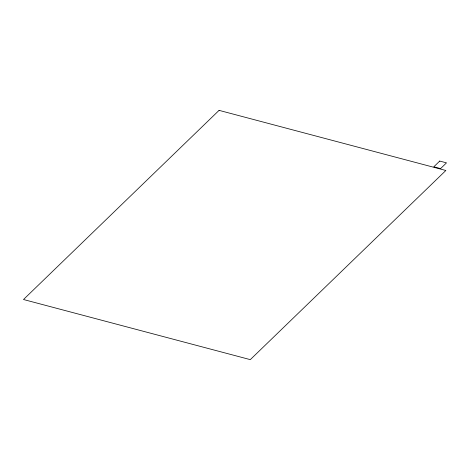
<?xml version="1.0" encoding="UTF-8"?>
<svg xmlns="http://www.w3.org/2000/svg" width="470" height="470" viewBox="0 0 470 470"><rect width="100%" height="100%" fill="white"/><g stroke="black" fill="none" stroke-linecap="round" stroke-linejoin="round"><path stroke-width="0.7" d="M219.079 110.362L23.5 299.513L250.293 359.638L445.865 170.487L219.079 110.362M439.732 161.063L433.804 166.797L440.572 168.595L446.5 162.861L439.732 161.063"/></g></svg>
